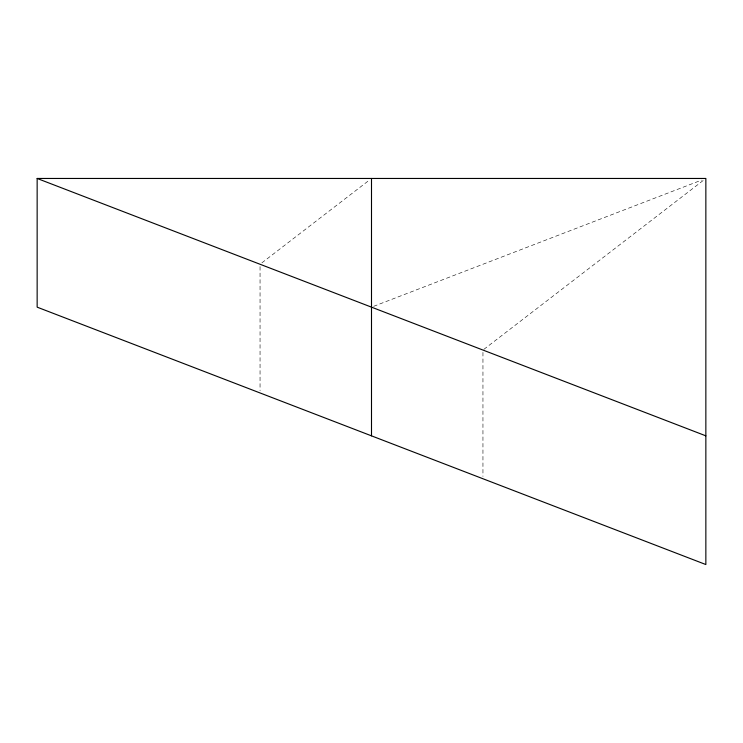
<?xml version="1.0" encoding="UTF-8"?>
<svg xmlns="http://www.w3.org/2000/svg" width="743" height="743" viewBox="0 0 743 743"><rect width="100%" height="100%" fill="white"/><g stroke="black" fill="none" stroke-linecap="round" stroke-linejoin="round"><path stroke-width="0.56" stroke-dasharray="3.71 2.79" d="M261.88 262.855L369.67 179.871M483.869 349.349L705.85 178.459M373.664 306.32L701.522 180.131M482.95 352.368L482.95 476.421M260.05 266.579L260.05 390.632"/><path stroke-width="1.11" d="M37.15 178.459L705.85 178.459L705.85 564.541L37.15 307.156L37.15 178.459L705.85 435.844M371.5 178.459L371.5 435.844"/></g></svg>
